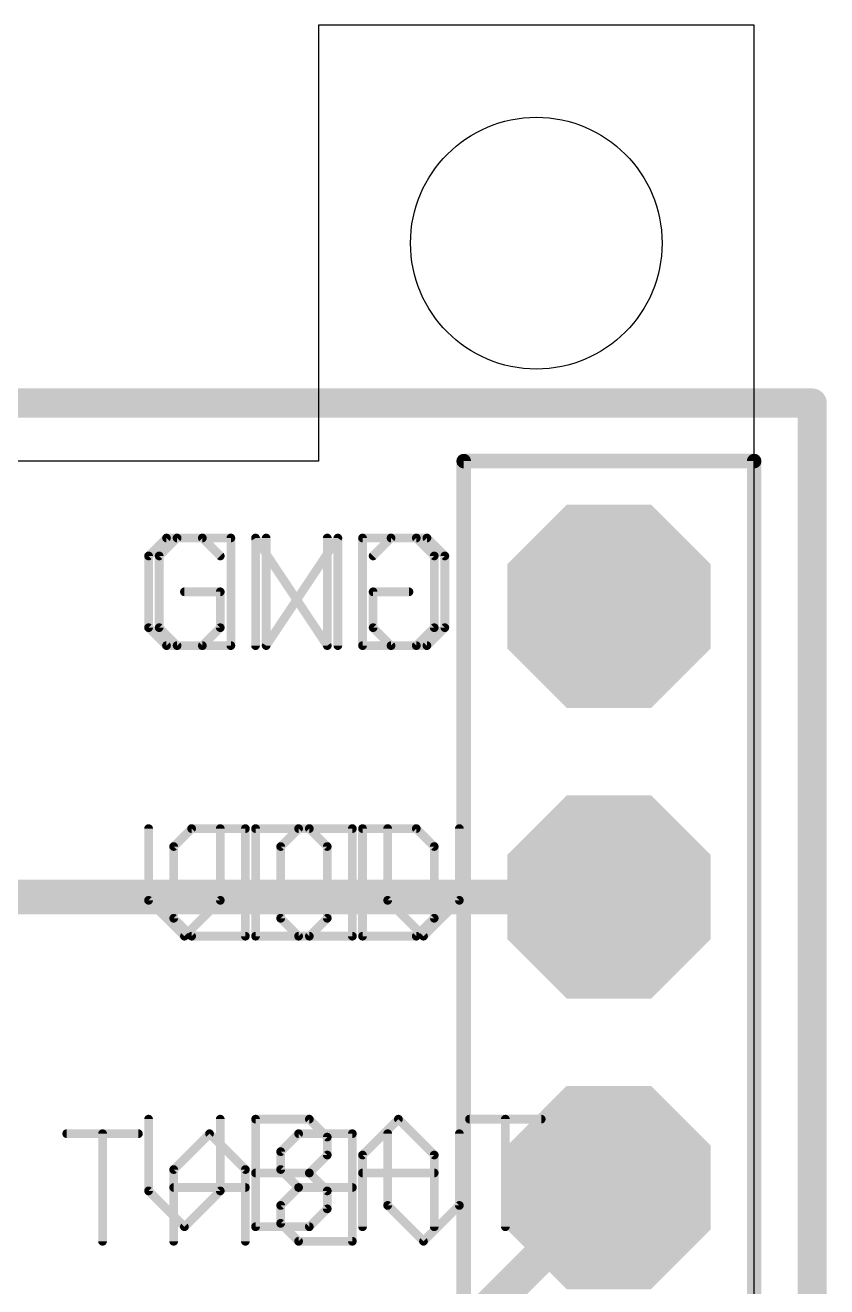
# Model space of a CAD drawing. Extents: x -0.4 to 36.2, y -3.8 to 29.2.
# Drawn here: x 29.19 to 36.2, y 18.18 to 29.21 of the extents above; entities that cross this region are included whole.
import ezdxf

# ---------------------------------------------------------------- set-up
doc = ezdxf.new("R2010")
doc.units = 0
for name, color, linetype in [('1', 12, 'CONTINUOUS'), ('17', 110, 'CONTINUOUS'), ('20', 53, 'CONTINUOUS'), ('21', 253, 'CONTINUOUS'), ('51', 253, 'CONTINUOUS'), ('52', 253, 'CONTINUOUS')]:
    doc.layers.add(name, color=color, linetype=linetype)

# ---------------------------------------------------------------- blocks, each defined once
blk = doc.blocks.new('RECT')
blk.add_solid([(-0.5, -0.5), (0.5, -0.5), (-0.5, 0.5), (0.5, 0.5)])
blk = doc.blocks.new('OCTAGONP')
at = {"const_width": 0.5}
blk.add_lwpolyline([(-0.25, -0.1036), (-0.25, 0.1036), (-0.1036, 0.25), (0.1036, 0.25), (0.25, 0.1036), (0.25, -0.1036), (0.1036, -0.25), (-0.1036, -0.25), (-0.25, -0.1036), (-0.25, 0.1036)], dxfattribs=at)

msp = doc.modelspace()

# ---------------------------------------------------------------- linework, layer by layer
at = {"layer": '1'}
for points, const_width in [([(36.068, 25.908), (-0.254, 25.908)], 0.254), ([(36.068, -0.381), (36.068, 25.908)], 0.254), ([(26.797, 21.59), (34.29, 21.59)], 0.3048), ([(31.242, 16.002), (34.29, 19.05)], 0.3048)]:
    msp.add_lwpolyline(points, dxfattribs=dict(at, const_width=const_width))
for points, const_width in [([(36.1315, 25.908, 1), (36.0045, 25.908)], 0.127), ([(36.068, 25.8445, 1), (36.068, 25.9715)], 0.127), ([(34.29, 21.5138, 1), (34.29, 21.6662)], 0.1524), ([(34.3439, 18.9961, 1), (34.2361, 19.1039)], 0.1524)]:
    msp.add_lwpolyline(points, format="xyb", dxfattribs=dict(at, const_width=const_width))
at = {"layer": '20'}
for p, q in [((35.56, 29.21), (31.75, 29.21)), ((31.75, 29.21), (31.75, 25.4)), ((35.56, -3.81), (35.56, 29.21)), ((31.75, 25.4), (3.81, 25.4))]:
    msp.add_line(p, q, dxfattribs=at)
msp.add_circle((33.655, 27.305), 1.1, dxfattribs=at)
at = {"layer": '21', "const_width": 0.127}
for points in [[(33.02, 0), (33.02, 25.4)], [(33.02, 25.4), (35.56, 25.4)], [(35.56, 25.4), (35.56, 0)]]:
    msp.add_lwpolyline(points, dxfattribs=at)
at = {"layer": '21', "const_width": 0.0635}
for points in [[(33.0518, 25.4, 1), (32.9883, 25.4)], [(33.02, 25.4318, 1), (33.02, 25.3683)], [(35.5918, 25.4, 1), (35.5282, 25.4)], [(35.56, 25.3683, 1), (35.56, 25.4318)]]:
    msp.add_lwpolyline(points, format="xyb", dxfattribs=at)
at = {"layer": '51', "const_width": 0.0762}
for points in [[(30.4209, 24.7277), (30.2641, 24.5709)], [(30.7344, 24.7277), (30.4209, 24.7277)], [(30.8912, 24.5709), (30.7344, 24.7277)], [(31.1996, 23.7871), (31.1996, 24.7277)], [(31.1996, 24.7277), (31.8267, 23.7871)], [(31.8267, 23.7871), (31.8267, 24.7277)], [(32.1351, 24.7277), (32.1351, 23.7871)], [(32.6054, 24.7277), (32.1351, 24.7277)], [(32.7622, 24.5709), (32.6054, 24.7277)], [(30.2641, 24.5709), (30.2641, 23.9439)], [(32.7622, 23.9439), (32.7622, 24.5709)], [(30.8912, 24.2574), (30.5776, 24.2574)], [(30.8912, 23.9439), (30.8912, 24.2574)], [(30.2641, 23.9439), (30.4209, 23.7871)], [(30.7344, 23.7871), (30.8912, 23.9439)], [(32.6054, 23.7871), (32.7622, 23.9439)], [(30.4209, 23.7871), (30.7344, 23.7871)], [(32.1351, 23.7871), (32.6054, 23.7871)], [(30.2641, 22.1877), (30.2641, 21.5606)], [(30.8912, 21.5606), (30.8912, 22.1877)], [(31.1996, 22.1877), (31.1996, 21.2471)], [(31.6699, 22.1877), (31.1996, 22.1877)], [(31.8267, 22.0309), (31.6699, 22.1877)], [(32.1351, 22.1877), (32.1351, 21.2471)], [(32.6054, 22.1877), (32.1351, 22.1877)], [(32.7622, 22.0309), (32.6054, 22.1877)], [(31.8267, 21.4039), (31.8267, 22.0309)], [(32.7622, 21.4039), (32.7622, 22.0309)], [(30.2641, 21.5606), (30.5776, 21.2471)], [(30.5776, 21.2471), (30.8912, 21.5606)], [(31.6699, 21.2471), (31.8267, 21.4039)], [(32.6054, 21.2471), (32.7622, 21.4039)], [(31.1996, 21.2471), (31.6699, 21.2471)], [(32.1351, 21.2471), (32.6054, 21.2471)], [(30.2641, 19.6477), (30.2641, 19.0206)], [(30.8912, 19.0206), (30.8912, 19.6477)], [(31.1996, 18.7071), (31.1996, 19.6477)], [(31.1996, 19.6477), (31.6699, 19.6477)], [(31.6699, 19.6477), (31.8267, 19.4909)], [(32.1351, 19.3342), (32.4487, 19.6477)], [(32.4487, 19.6477), (32.7622, 19.3342)], [(33.0707, 19.6477), (33.6977, 19.6477)], [(33.3842, 18.7071), (33.3842, 19.6477)], [(31.8267, 19.4909), (31.8267, 19.3342)], [(31.8267, 19.3342), (31.6699, 19.1774)], [(32.1351, 18.7071), (32.1351, 19.3342)], [(32.7622, 19.3342), (32.7622, 18.7071)], [(31.1996, 19.1774), (31.6699, 19.1774)], [(31.6699, 19.1774), (31.8267, 19.0206)], [(32.1351, 19.1774), (32.7622, 19.1774)], [(30.2641, 19.0206), (30.5776, 18.7071)], [(30.5776, 18.7071), (30.8912, 19.0206)], [(31.8267, 19.0206), (31.8267, 18.8639)], [(31.8267, 18.8639), (31.6699, 18.7071)], [(31.6699, 18.7071), (31.1996, 18.7071)]]:
    msp.add_lwpolyline(points, dxfattribs=at)
at = {"layer": '51', "const_width": 0.0381}
for points in [[(30.4209, 24.7468, 1), (30.4209, 24.7087)], [(30.4343, 24.7142, 1), (30.4074, 24.7412)], [(30.7479, 24.7412, 1), (30.7209, 24.7142)], [(30.7344, 24.7087, 1), (30.7344, 24.7468)], [(31.2187, 24.7277, 1), (31.1806, 24.7277)], [(31.2155, 24.7383, 1), (31.1838, 24.7171)], [(31.8457, 24.7277, 1), (31.8076, 24.7277)], [(32.1351, 24.7468, 1), (32.1351, 24.7087)], [(32.1542, 24.7277, 1), (32.1161, 24.7277)], [(32.6189, 24.7412, 1), (32.592, 24.7142)], [(32.6054, 24.7087, 1), (32.6054, 24.7468)], [(30.2506, 24.5844, 1), (30.2776, 24.5575)], [(30.2832, 24.5709, 1), (30.2451, 24.5709)], [(30.8777, 24.5575, 1), (30.9046, 24.5844)], [(32.7813, 24.5709, 1), (32.7432, 24.5709)], [(32.7487, 24.5575, 1), (32.7757, 24.5844)], [(30.5776, 24.2765, 1), (30.5776, 24.2384)], [(30.9102, 24.2574, 1), (30.8721, 24.2574)], [(30.8912, 24.2384, 1), (30.8912, 24.2765)], [(30.2776, 23.9573, 1), (30.2506, 23.9304)], [(30.2451, 23.9439, 1), (30.2832, 23.9439)], [(30.8721, 23.9439, 1), (30.9102, 23.9439)], [(30.9046, 23.9304, 1), (30.8777, 23.9573)], [(32.7432, 23.9439, 1), (32.7813, 23.9439)], [(32.7757, 23.9304, 1), (32.7487, 23.9573)], [(30.4209, 23.8062, 1), (30.4209, 23.7681)], [(30.4074, 23.7736, 1), (30.4343, 23.8006)], [(30.7209, 23.8006, 1), (30.7479, 23.7736)], [(30.7344, 23.7681, 1), (30.7344, 23.8062)], [(32.1351, 23.8062, 1), (32.1351, 23.7681)], [(32.592, 23.8006, 1), (32.6189, 23.7736)], [(32.6054, 23.7681, 1), (32.6054, 23.8062)], [(31.1806, 23.7871, 1), (31.2187, 23.7871)], [(31.8076, 23.7871, 1), (31.8457, 23.7871)], [(31.8108, 23.7765, 1), (31.8425, 23.7977)], [(32.1161, 23.7871, 1), (32.1542, 23.7871)], [(30.2832, 22.1877, 1), (30.2451, 22.1877)], [(30.9102, 22.1877, 1), (30.8721, 22.1877)], [(31.1996, 22.2068, 1), (31.1996, 22.1687)], [(31.2187, 22.1877, 1), (31.1806, 22.1877)], [(31.6834, 22.2012, 1), (31.6564, 22.1742)], [(31.6699, 22.1687, 1), (31.6699, 22.2068)], [(32.1351, 22.2068, 1), (32.1351, 22.1687)], [(32.1542, 22.1877, 1), (32.1161, 22.1877)], [(32.6189, 22.2012, 1), (32.592, 22.1742)], [(32.6054, 22.1687, 1), (32.6054, 22.2068)], [(31.8457, 22.0309, 1), (31.8076, 22.0309)], [(31.8132, 22.0175, 1), (31.8402, 22.0444)], [(32.7813, 22.0309, 1), (32.7432, 22.0309)], [(32.7487, 22.0175, 1), (32.7757, 22.0444)], [(30.2776, 21.5741, 1), (30.2506, 21.5472)], [(30.2451, 21.5606, 1), (30.2832, 21.5606)], [(30.8721, 21.5606, 1), (30.9102, 21.5606)], [(30.9046, 21.5472, 1), (30.8777, 21.5741)], [(31.8076, 21.4039, 1), (31.8457, 21.4039)], [(31.8402, 21.3904, 1), (31.8132, 21.4173)], [(32.7432, 21.4039, 1), (32.7813, 21.4039)], [(32.7757, 21.3904, 1), (32.7487, 21.4173)], [(31.1996, 21.2661, 1), (31.1996, 21.228)], [(31.6699, 21.228, 1), (31.6699, 21.2661)], [(32.1351, 21.2661, 1), (32.1351, 21.228)], [(32.6054, 21.228, 1), (32.6054, 21.2661)], [(30.5642, 21.2606, 1), (30.5911, 21.2336)], [(30.5642, 21.2336, 1), (30.5911, 21.2606)], [(31.1806, 21.2471, 1), (31.2187, 21.2471)], [(31.6564, 21.2606, 1), (31.6834, 21.2336)], [(32.1161, 21.2471, 1), (32.1542, 21.2471)], [(32.592, 21.2606, 1), (32.6189, 21.2336)], [(30.2832, 19.6477, 1), (30.2451, 19.6477)], [(30.9102, 19.6477, 1), (30.8721, 19.6477)], [(31.2187, 19.6477, 1), (31.1806, 19.6477)], [(31.1996, 19.6668, 1), (31.1996, 19.6287)], [(31.6834, 19.6612, 1), (31.6564, 19.6342)], [(31.6699, 19.6287, 1), (31.6699, 19.6668)], [(32.4621, 19.6612, 1), (32.4352, 19.6342)], [(32.4621, 19.6342, 1), (32.4352, 19.6612)], [(33.0707, 19.6668, 1), (33.0707, 19.6287)], [(33.4032, 19.6477, 1), (33.3651, 19.6477)], [(33.6977, 19.6287, 1), (33.6977, 19.6668)], [(31.8457, 19.4909, 1), (31.8076, 19.4909)], [(31.8132, 19.4775, 1), (31.8402, 19.5044)], [(31.8076, 19.3342, 1), (31.8457, 19.3342)], [(31.8402, 19.3207, 1), (31.8132, 19.3476)], [(32.1542, 19.3342, 1), (32.1161, 19.3342)], [(32.1217, 19.3476, 1), (32.1486, 19.3207)], [(32.7813, 19.3342, 1), (32.7432, 19.3342)], [(32.7487, 19.3207, 1), (32.7757, 19.3476)], [(31.1996, 19.1965, 1), (31.1996, 19.1584)], [(31.6834, 19.1909, 1), (31.6564, 19.1639)], [(31.6564, 19.1909, 1), (31.6834, 19.1639)], [(31.6699, 19.1584, 1), (31.6699, 19.1965)], [(32.1351, 19.1965, 1), (32.1351, 19.1584)], [(32.7622, 19.1584, 1), (32.7622, 19.1965)], [(30.2776, 19.0341, 1), (30.2506, 19.0072)], [(30.2451, 19.0206, 1), (30.2832, 19.0206)], [(30.8721, 19.0206, 1), (30.9102, 19.0206)], [(30.9046, 19.0072, 1), (30.8777, 19.0341)], [(31.8457, 19.0206, 1), (31.8076, 19.0206)], [(31.8132, 19.0072, 1), (31.8402, 19.0341)], [(31.8076, 18.8639, 1), (31.8457, 18.8639)], [(31.8402, 18.8504, 1), (31.8132, 18.8773)], [(30.5642, 18.7206, 1), (30.5911, 18.6936)], [(30.5642, 18.6936, 1), (30.5911, 18.7206)], [(31.1996, 18.7262, 1), (31.1996, 18.6881)], [(31.1806, 18.7071, 1), (31.2187, 18.7071)], [(31.6564, 18.7206, 1), (31.6834, 18.6936)], [(31.6699, 18.6881, 1), (31.6699, 18.7262)], [(32.1161, 18.7071, 1), (32.1542, 18.7071)], [(32.7432, 18.7071, 1), (32.7813, 18.7071)], [(33.3651, 18.7071, 1), (33.4032, 18.7071)]]:
    msp.add_lwpolyline(points, format="xyb", dxfattribs=at)
at = {"layer": '52', "const_width": 0.0762}
for points in [[(30.3568, 24.5709), (30.5136, 24.7277)], [(30.5136, 24.7277), (30.9839, 24.7277)], [(30.9839, 24.7277), (30.9839, 23.7871)], [(31.9194, 24.7277), (31.2923, 23.7871)], [(31.2923, 23.7871), (31.2923, 24.7277)], [(31.9194, 23.7871), (31.9194, 24.7277)], [(32.2278, 24.5709), (32.3846, 24.7277)], [(32.3846, 24.7277), (32.6981, 24.7277)], [(32.6981, 24.7277), (32.8549, 24.5709)], [(30.3568, 23.9439), (30.3568, 24.5709)], [(32.8549, 24.5709), (32.8549, 23.9439)], [(32.2278, 23.9439), (32.2278, 24.2574)], [(32.2278, 24.2574), (32.5414, 24.2574)], [(30.5136, 23.7871), (30.3568, 23.9439)], [(32.3846, 23.7871), (32.2278, 23.9439)], [(32.8549, 23.9439), (32.6981, 23.7871)], [(30.9839, 23.7871), (30.5136, 23.7871)], [(32.6981, 23.7871), (32.3846, 23.7871)], [(30.4838, 22.0309), (30.6406, 22.1877)], [(30.6406, 22.1877), (31.1109, 22.1877)], [(31.1109, 22.1877), (31.1109, 21.2471)], [(31.4193, 22.0309), (31.5761, 22.1877)], [(31.5761, 22.1877), (32.0464, 22.1877)], [(32.0464, 22.1877), (32.0464, 21.2471)], [(32.3548, 21.5606), (32.3548, 22.1877)], [(32.9819, 22.1877), (32.9819, 21.5606)], [(30.4838, 21.4039), (30.4838, 22.0309)], [(31.4193, 21.4039), (31.4193, 22.0309)], [(32.6684, 21.2471), (32.3548, 21.5606)], [(32.9819, 21.5606), (32.6684, 21.2471)], [(30.6406, 21.2471), (30.4838, 21.4039)], [(31.5761, 21.2471), (31.4193, 21.4039)], [(31.1109, 21.2471), (30.6406, 21.2471)], [(32.0464, 21.2471), (31.5761, 21.2471)], [(30.1753, 19.5207), (29.5483, 19.5207)], [(29.8618, 18.5801), (29.8618, 19.5207)], [(30.7973, 19.5207), (30.4838, 19.2072)], [(31.1109, 19.2072), (30.7973, 19.5207)], [(31.5761, 19.5207), (31.4193, 19.3639)], [(32.0464, 19.5207), (31.5761, 19.5207)], [(32.0464, 18.5801), (32.0464, 19.5207)], [(32.3548, 18.8936), (32.3548, 19.5207)], [(32.9819, 19.5207), (32.9819, 18.8936)], [(31.4193, 19.3639), (31.4193, 19.2072)], [(30.4838, 19.2072), (30.4838, 18.5801)], [(31.1109, 18.5801), (31.1109, 19.2072)], [(31.4193, 19.2072), (31.5761, 19.0504)], [(31.1109, 19.0504), (30.4838, 19.0504)], [(31.5761, 19.0504), (31.4193, 18.8936)], [(32.0464, 19.0504), (31.5761, 19.0504)], [(31.4193, 18.8936), (31.4193, 18.7369)], [(32.6684, 18.5801), (32.3548, 18.8936)], [(32.9819, 18.8936), (32.6684, 18.5801)], [(31.4193, 18.7369), (31.5761, 18.5801)], [(31.5761, 18.5801), (32.0464, 18.5801)]]:
    msp.add_lwpolyline(points, dxfattribs=at)
at = {"layer": '52', "const_width": 0.0381}
for points in [[(30.5136, 24.7468, 1), (30.5136, 24.7087)], [(30.527, 24.7142, 1), (30.5001, 24.7412)], [(31.0029, 24.7277, 1), (30.9648, 24.7277)], [(30.9839, 24.7087, 1), (30.9839, 24.7468)], [(31.3114, 24.7277, 1), (31.2733, 24.7277)], [(31.9384, 24.7277, 1), (31.9003, 24.7277)], [(31.9352, 24.7171, 1), (31.9035, 24.7383)], [(32.3846, 24.7468, 1), (32.3846, 24.7087)], [(32.3981, 24.7142, 1), (32.3711, 24.7412)], [(32.7116, 24.7412, 1), (32.6847, 24.7142)], [(32.6981, 24.7087, 1), (32.6981, 24.7468)], [(30.3758, 24.5709, 1), (30.3377, 24.5709)], [(30.3433, 24.5844, 1), (30.3703, 24.5575)], [(32.2144, 24.5844, 1), (32.2413, 24.5575)], [(32.874, 24.5709, 1), (32.8359, 24.5709)], [(32.8414, 24.5575, 1), (32.8684, 24.5844)], [(32.2469, 24.2574, 1), (32.2088, 24.2574)], [(32.2278, 24.2765, 1), (32.2278, 24.2384)], [(32.5414, 24.2384, 1), (32.5414, 24.2765)], [(30.3703, 23.9573, 1), (30.3433, 23.9304)], [(30.3377, 23.9439, 1), (30.3758, 23.9439)], [(32.2088, 23.9439, 1), (32.2469, 23.9439)], [(32.2413, 23.9573, 1), (32.2144, 23.9304)], [(32.8359, 23.9439, 1), (32.874, 23.9439)], [(32.8684, 23.9304, 1), (32.8414, 23.9573)], [(30.5136, 23.8062, 1), (30.5136, 23.7681)], [(30.5001, 23.7736, 1), (30.527, 23.8006)], [(30.9839, 23.7681, 1), (30.9839, 23.8062)], [(32.3846, 23.8062, 1), (32.3846, 23.7681)], [(32.3711, 23.7736, 1), (32.3981, 23.8006)], [(32.6847, 23.8006, 1), (32.7116, 23.7736)], [(32.6981, 23.7681, 1), (32.6981, 23.8062)], [(30.9648, 23.7871, 1), (31.0029, 23.7871)], [(31.2765, 23.7977, 1), (31.3082, 23.7765)], [(31.2733, 23.7871, 1), (31.3114, 23.7871)], [(31.9003, 23.7871, 1), (31.9384, 23.7871)], [(30.6406, 22.2068, 1), (30.6406, 22.1687)], [(30.654, 22.1742, 1), (30.6271, 22.2012)], [(31.1299, 22.1877, 1), (31.0918, 22.1877)], [(31.1109, 22.1687, 1), (31.1109, 22.2068)], [(31.5761, 22.2068, 1), (31.5761, 22.1687)], [(31.5896, 22.1742, 1), (31.5626, 22.2012)], [(32.0654, 22.1877, 1), (32.0273, 22.1877)], [(32.0464, 22.1687, 1), (32.0464, 22.2068)], [(32.3739, 22.1877, 1), (32.3358, 22.1877)], [(33.001, 22.1877, 1), (32.9629, 22.1877)], [(30.5028, 22.0309, 1), (30.4647, 22.0309)], [(30.4703, 22.0444, 1), (30.4973, 22.0175)], [(31.4058, 22.0444, 1), (31.4328, 22.0175)], [(31.4384, 22.0309, 1), (31.4003, 22.0309)], [(32.3358, 21.5606, 1), (32.3739, 21.5606)], [(32.3683, 21.5741, 1), (32.3414, 21.5472)], [(32.9629, 21.5606, 1), (33.001, 21.5606)], [(32.9954, 21.5472, 1), (32.9684, 21.5741)], [(30.4973, 21.4173, 1), (30.4703, 21.3904)], [(30.4647, 21.4039, 1), (30.5028, 21.4039)], [(31.4328, 21.4173, 1), (31.4058, 21.3904)], [(31.4003, 21.4039, 1), (31.4384, 21.4039)], [(30.6406, 21.2661, 1), (30.6406, 21.228)], [(31.1109, 21.228, 1), (31.1109, 21.2661)], [(31.5761, 21.2661, 1), (31.5761, 21.228)], [(32.0464, 21.228, 1), (32.0464, 21.2661)], [(30.6271, 21.2336, 1), (30.654, 21.2606)], [(31.0918, 21.2471, 1), (31.1299, 21.2471)], [(31.5626, 21.2336, 1), (31.5896, 21.2606)], [(32.0273, 21.2471, 1), (32.0654, 21.2471)], [(32.6549, 21.2606, 1), (32.6818, 21.2336)], [(32.6549, 21.2336, 1), (32.6818, 21.2606)], [(29.5483, 19.5398, 1), (29.5483, 19.5017)], [(29.8809, 19.5207, 1), (29.8428, 19.5207)], [(30.1753, 19.5017, 1), (30.1753, 19.5398)], [(30.8108, 19.5342, 1), (30.7839, 19.5072)], [(30.8108, 19.5072, 1), (30.7839, 19.5342)], [(31.5761, 19.5398, 1), (31.5761, 19.5017)], [(31.5896, 19.5072, 1), (31.5626, 19.5342)], [(32.0654, 19.5207, 1), (32.0273, 19.5207)], [(32.0464, 19.5017, 1), (32.0464, 19.5398)], [(32.3739, 19.5207, 1), (32.3358, 19.5207)], [(33.001, 19.5207, 1), (32.9629, 19.5207)], [(31.4058, 19.3774, 1), (31.4328, 19.3505)], [(31.4384, 19.3639, 1), (31.4003, 19.3639)], [(30.5028, 19.2072, 1), (30.4647, 19.2072)], [(30.4703, 19.2206, 1), (30.4973, 19.1937)], [(31.1299, 19.2072, 1), (31.0918, 19.2072)], [(31.0974, 19.1937, 1), (31.1243, 19.2206)], [(31.4328, 19.2206, 1), (31.4058, 19.1937)], [(31.4003, 19.2072, 1), (31.4384, 19.2072)], [(30.4838, 19.0694, 1), (30.4838, 19.0313)], [(31.1109, 19.0313, 1), (31.1109, 19.0694)], [(31.5761, 19.0694, 1), (31.5761, 19.0313)], [(31.5896, 19.0369, 1), (31.5626, 19.0639)], [(31.5626, 19.0369, 1), (31.5896, 19.0639)], [(32.0464, 19.0313, 1), (32.0464, 19.0694)], [(31.4058, 18.9071, 1), (31.4328, 18.8802)], [(31.4384, 18.8936, 1), (31.4003, 18.8936)], [(32.3358, 18.8936, 1), (32.3739, 18.8936)], [(32.3683, 18.9071, 1), (32.3414, 18.8802)], [(32.9629, 18.8936, 1), (33.001, 18.8936)], [(32.9954, 18.8802, 1), (32.9684, 18.9071)], [(31.4328, 18.7503, 1), (31.4058, 18.7234)], [(31.4003, 18.7369, 1), (31.4384, 18.7369)], [(29.8428, 18.5801, 1), (29.8809, 18.5801)], [(30.4647, 18.5801, 1), (30.5028, 18.5801)], [(31.0918, 18.5801, 1), (31.1299, 18.5801)], [(31.5761, 18.5992, 1), (31.5761, 18.5611)], [(31.5626, 18.5666, 1), (31.5896, 18.5936)], [(32.0273, 18.5801, 1), (32.0654, 18.5801)], [(32.0464, 18.5611, 1), (32.0464, 18.5992)], [(32.6549, 18.5936, 1), (32.6818, 18.5666)], [(32.6549, 18.5666, 1), (32.6818, 18.5936)]]:
    msp.add_lwpolyline(points, format="xyb", dxfattribs=at)

# ---------------------------------------------------------------- block references
at = {"layer": '17', "xscale": 1.778, "yscale": 1.778, "rotation": 180}
for p in [(34.29, 24.13), (34.29, 21.59), (34.29, 19.05)]:
    msp.add_blockref('OCTAGONP', p, dxfattribs=at)
at = {"layer": '51', "xscale": 0.508, "yscale": 0.508, "rotation": 90}
for p in [(34.29, 24.13), (34.29, 21.59), (34.29, 19.05)]:
    msp.add_blockref('RECT', p, dxfattribs=at)

doc.saveas('drawing.dxf')
